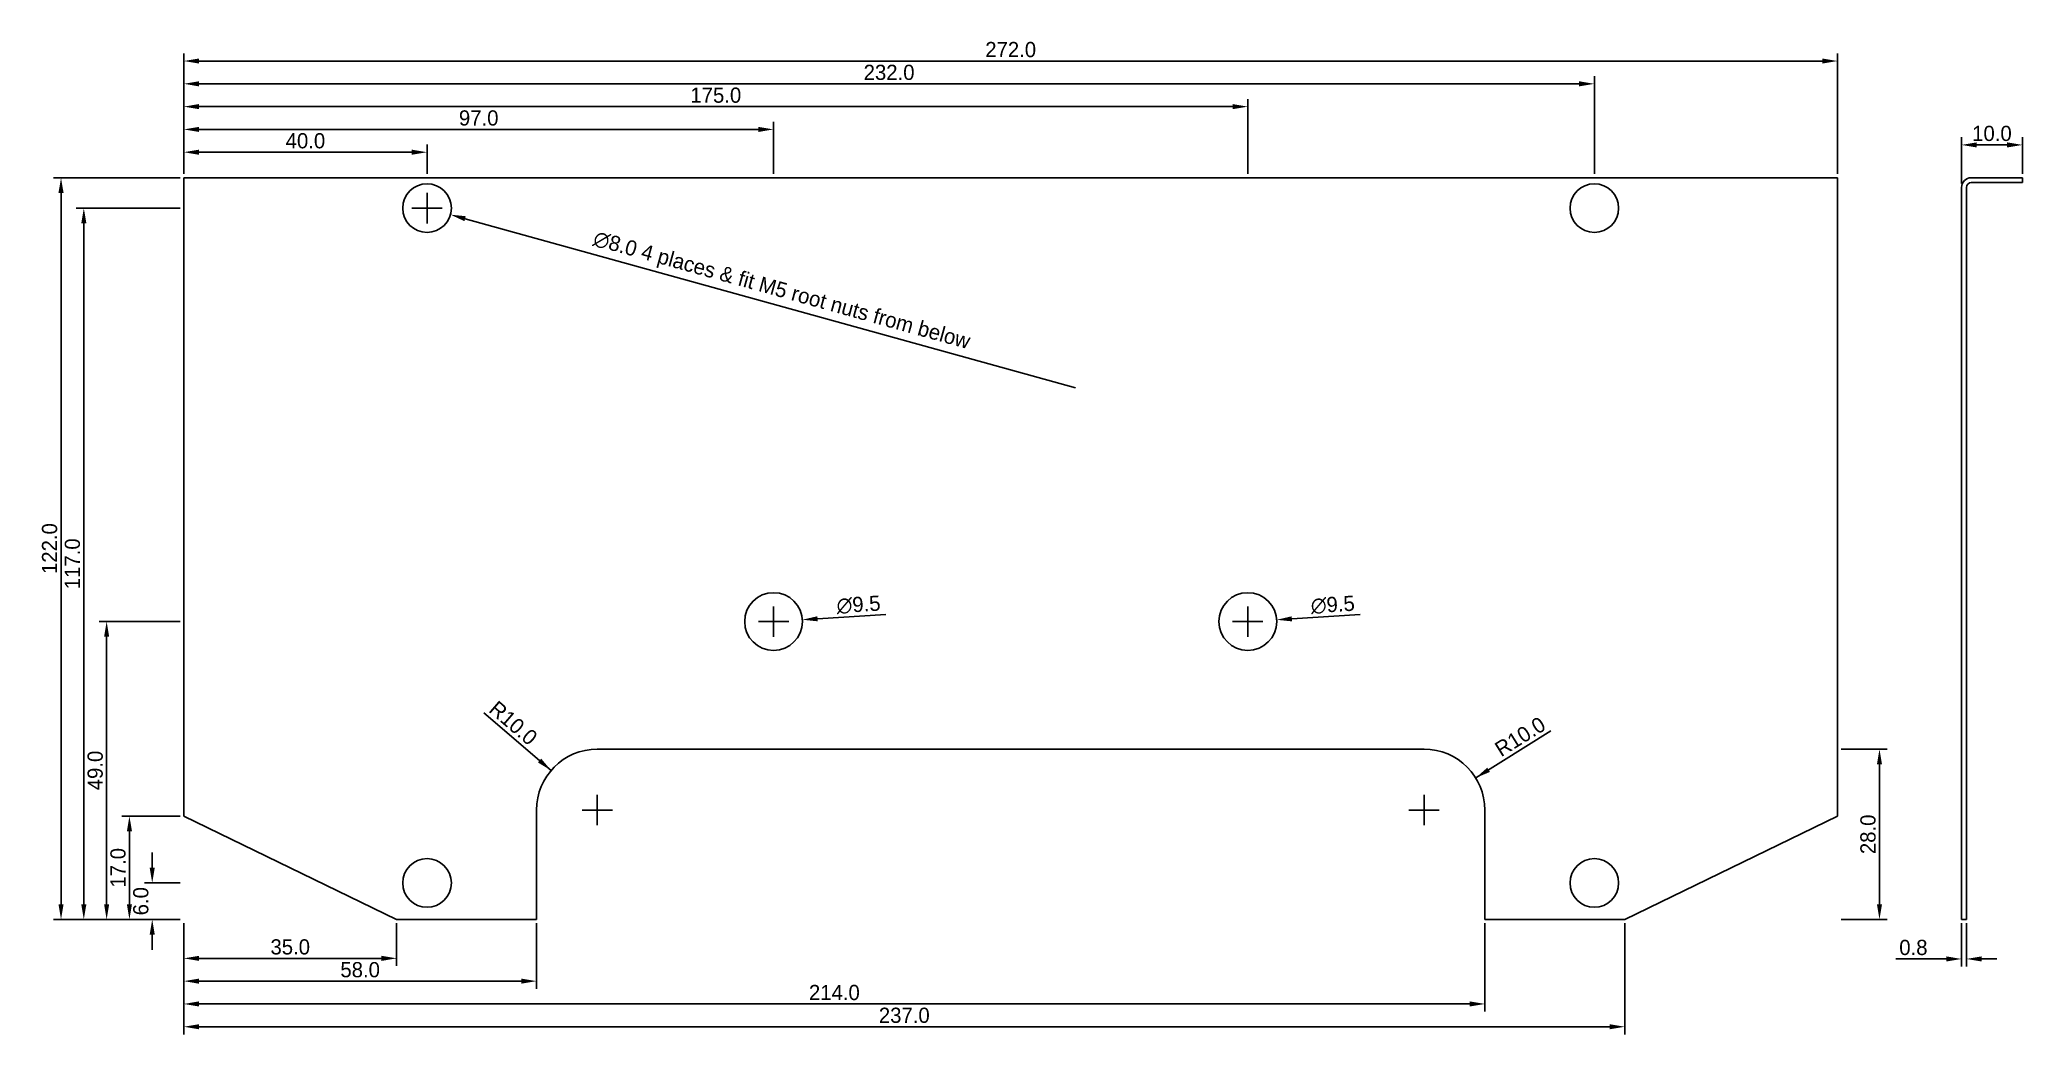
# Model space of a CAD drawing. Extents: x 248 to 574, y -19 to 145.
import ezdxf

# ---------------------------------------------------------------- set-up
doc = ezdxf.new("R2010")
doc.units = 0
doc.layers.get('0').update_dxf_attribs({"linetype": 'CONTINUOUS'})
doc.layers.get('DEFPOINTS').update_dxf_attribs({"linetype": 'CONTINUOUS'})
doc.dimstyles.get("Standard").update_dxf_attribs({"dimtxt": 0.18, "dimasz": 0.18, "dimexe": 0.18, "dimexo": 0.0625, "dimgap": 0.09, "dimtad": 0, "dimtih": 1, "dimtoh": 1, "dimdec": 4, "dimzin": 0, "dimtxsty": 'STANDARD', "dimcen": 0.09, "dimazin": 3, "dimtfac": 1, "dimtdec": 4, "dimtofl": 0, "dimtmove": 0, "dimatfit": 3, "dimtolj": 1, "dimtzin": 0})

# ---------------------------------------------------------------- blocks, each defined once
blk = doc.blocks.new('*D0')
at = {"color": 0, "linetype": 'BYBLOCK'}
for p, q in [((272, 122.62), (272, 127.45)), ((312, 122.62), (312, 127.45)), ((274.5, 126.2), (309.5, 126.2))]:
    blk.add_line(p, q, dxfattribs=at)
for points in [[(274.5, 126.62), (274.5, 125.78), (272, 126.2)], [(309.5, 126.62), (309.5, 125.78), (312, 126.2)]]:
    blk.add_solid(points, dxfattribs=at)
at = {"layer": 'DEFPOINTS', "color": 0, "linetype": 'BYBLOCK'}
for p in [(312, 126.2), (272, 122), (312, 122)]:
    blk.add_point(p, dxfattribs=at)
at = {"color": 0, "linetype": 'BYBLOCK', "insert": (292, 128.07), "char_height": 2.5, "attachment_point": 5}
blk.add_mtext('\\A1;40.0', dxfattribs=at)
blk = doc.blocks.new('*D1')
at = {"color": 0, "linetype": 'BYBLOCK'}
for p, q in [((272, 122.62), (272, 131.2)), ((369, 122.62), (369, 131.2)), ((274.5, 129.95), (366.5, 129.95))]:
    blk.add_line(p, q, dxfattribs=at)
for points in [[(274.5, 130.37), (274.5, 129.53), (272, 129.95)], [(366.5, 130.37), (366.5, 129.53), (369, 129.95)]]:
    blk.add_solid(points, dxfattribs=at)
at = {"layer": 'DEFPOINTS', "color": 0, "linetype": 'BYBLOCK'}
for p in [(369, 129.95), (272, 122), (369, 122)]:
    blk.add_point(p, dxfattribs=at)
at = {"color": 0, "linetype": 'BYBLOCK', "insert": (320.5, 131.82), "char_height": 2.5, "attachment_point": 5}
blk.add_mtext('\\A1;97.0', dxfattribs=at)
blk = doc.blocks.new('*D2')
at = {"color": 0, "linetype": 'BYBLOCK'}
for p, q in [((272, 122.62), (272, 134.95)), ((447, 122.62), (447, 134.95)), ((274.5, 133.7), (444.5, 133.7))]:
    blk.add_line(p, q, dxfattribs=at)
for points in [[(274.5, 134.12), (274.5, 133.28), (272, 133.7)], [(444.5, 134.12), (444.5, 133.28), (447, 133.7)]]:
    blk.add_solid(points, dxfattribs=at)
at = {"layer": 'DEFPOINTS', "color": 0, "linetype": 'BYBLOCK'}
for p in [(447, 133.7), (272, 122), (447, 122)]:
    blk.add_point(p, dxfattribs=at)
at = {"color": 0, "linetype": 'BYBLOCK', "insert": (359.5, 135.57), "char_height": 2.5, "attachment_point": 5}
blk.add_mtext('\\A1;175.0', dxfattribs=at)
blk = doc.blocks.new('*D3')
at = {"color": 0, "linetype": 'BYBLOCK'}
for p, q in [((272, 122.62), (272, 138.7)), ((274.5, 137.45), (501.5, 137.45)), ((504, 122.62), (504, 138.7))]:
    blk.add_line(p, q, dxfattribs=at)
for points in [[(274.5, 137.87), (274.5, 137.03), (272, 137.45)], [(501.5, 137.87), (501.5, 137.03), (504, 137.45)]]:
    blk.add_solid(points, dxfattribs=at)
at = {"layer": 'DEFPOINTS', "color": 0, "linetype": 'BYBLOCK'}
for p in [(504, 137.45), (272, 122), (504, 122)]:
    blk.add_point(p, dxfattribs=at)
at = {"color": 0, "linetype": 'BYBLOCK', "insert": (388, 139.32), "char_height": 2.5, "attachment_point": 5}
blk.add_mtext('\\A1;232.0', dxfattribs=at)
blk = doc.blocks.new('*D4')
at = {"color": 0, "linetype": 'BYBLOCK'}
for p, q in [((272, 122.62), (272, 142.45)), ((274.5, 141.2), (541.5, 141.2)), ((544, 122.62), (544, 142.45))]:
    blk.add_line(p, q, dxfattribs=at)
for points in [[(274.5, 141.62), (274.5, 140.78), (272, 141.2)], [(541.5, 141.62), (541.5, 140.78), (544, 141.2)]]:
    blk.add_solid(points, dxfattribs=at)
at = {"layer": 'DEFPOINTS', "color": 0, "linetype": 'BYBLOCK'}
for p in [(544, 141.2), (272, 122), (544, 122)]:
    blk.add_point(p, dxfattribs=at)
at = {"color": 0, "linetype": 'BYBLOCK', "insert": (408, 143.07), "char_height": 2.5, "attachment_point": 5}
blk.add_mtext('\\A1;272.0', dxfattribs=at)
blk = doc.blocks.new('*D5')
at = {"color": 0, "linetype": 'BYBLOCK'}
for p, q in [((266.8, 8.5), (266.8, 11)), ((271.38, 6), (265.55, 6)), ((271.38, 0), (265.55, 0)), ((266.8, -2.5), (266.8, -5))]:
    blk.add_line(p, q, dxfattribs=at)
for points in [[(266.38, 8.5), (267.22, 8.5), (266.8, 6)], [(266.38, -2.5), (267.22, -2.5), (266.8, 0)]]:
    blk.add_solid(points, dxfattribs=at)
at = {"layer": 'DEFPOINTS', "color": 0, "linetype": 'BYBLOCK'}
for p in [(266.8, 6), (272, 6), (272, 0)]:
    blk.add_point(p, dxfattribs=at)
at = {"color": 0, "linetype": 'BYBLOCK', "insert": (264.93, 3), "char_height": 2.5, "attachment_point": 5, "rotation": 90}
blk.add_mtext('\\A1;6.0', dxfattribs=at)
blk = doc.blocks.new('*D6')
at = {"color": 0, "linetype": 'BYBLOCK'}
for p, q in [((271.38, 17), (261.8, 17)), ((263.05, 2.5), (263.05, 14.5)), ((271.38, 0), (261.8, 0))]:
    blk.add_line(p, q, dxfattribs=at)
for points in [[(262.63, 14.5), (263.47, 14.5), (263.05, 17)], [(262.63, 2.5), (263.47, 2.5), (263.05, 0)]]:
    blk.add_solid(points, dxfattribs=at)
at = {"layer": 'DEFPOINTS', "color": 0, "linetype": 'BYBLOCK'}
for p in [(263.05, 17), (272, 17), (272, 0)]:
    blk.add_point(p, dxfattribs=at)
at = {"color": 0, "linetype": 'BYBLOCK', "insert": (261.18, 8.5), "char_height": 2.5, "attachment_point": 5, "rotation": 90}
blk.add_mtext('\\A1;17.0', dxfattribs=at)
blk = doc.blocks.new('*D7')
at = {"color": 0, "linetype": 'BYBLOCK'}
for p, q in [((271.38, 49), (258.05, 49)), ((259.3, 2.5), (259.3, 46.5)), ((271.38, 0), (258.05, 0))]:
    blk.add_line(p, q, dxfattribs=at)
for points in [[(258.88, 46.5), (259.72, 46.5), (259.3, 49)], [(258.88, 2.5), (259.72, 2.5), (259.3, 0)]]:
    blk.add_solid(points, dxfattribs=at)
at = {"layer": 'DEFPOINTS', "color": 0, "linetype": 'BYBLOCK'}
for p in [(259.3, 49), (272, 49), (272, 0)]:
    blk.add_point(p, dxfattribs=at)
at = {"color": 0, "linetype": 'BYBLOCK', "insert": (257.43, 24.5), "char_height": 2.5, "attachment_point": 5, "rotation": 90}
blk.add_mtext('\\A1;49.0', dxfattribs=at)
blk = doc.blocks.new('*D8')
at = {"color": 0, "linetype": 'BYBLOCK'}
for p, q in [((271.38, 117), (254.3, 117)), ((255.55, 2.5), (255.55, 114.5)), ((271.38, 0), (254.3, 0))]:
    blk.add_line(p, q, dxfattribs=at)
for points in [[(255.13, 114.5), (255.97, 114.5), (255.55, 117)], [(255.13, 2.5), (255.97, 2.5), (255.55, 0)]]:
    blk.add_solid(points, dxfattribs=at)
at = {"layer": 'DEFPOINTS', "color": 0, "linetype": 'BYBLOCK'}
for p in [(255.55, 117), (272, 117), (272, 0)]:
    blk.add_point(p, dxfattribs=at)
at = {"color": 0, "linetype": 'BYBLOCK', "insert": (253.68, 58.5), "char_height": 2.5, "attachment_point": 5, "rotation": 90}
blk.add_mtext('\\A1;117.0', dxfattribs=at)
blk = doc.blocks.new('*D9')
at = {"color": 0, "linetype": 'BYBLOCK'}
for p, q in [((271.38, 122), (250.55, 122)), ((251.8, 2.5), (251.8, 119.5)), ((271.38, 0), (250.55, 0))]:
    blk.add_line(p, q, dxfattribs=at)
for points in [[(251.38, 119.5), (252.22, 119.5), (251.8, 122)], [(251.38, 2.5), (252.22, 2.5), (251.8, 0)]]:
    blk.add_solid(points, dxfattribs=at)
at = {"layer": 'DEFPOINTS', "color": 0, "linetype": 'BYBLOCK'}
for p in [(251.8, 122), (272, 122), (272, 0)]:
    blk.add_point(p, dxfattribs=at)
at = {"color": 0, "linetype": 'BYBLOCK', "insert": (249.93, 61), "char_height": 2.5, "attachment_point": 5, "rotation": 90}
blk.add_mtext('\\A1;122.0', dxfattribs=at)
blk = doc.blocks.new('*D10')
at = {"color": 0, "linetype": 'BYBLOCK'}
for p, q in [((272, -0.62), (272, -7.65)), ((307, -0.62), (307, -7.65)), ((274.5, -6.4), (304.5, -6.4))]:
    blk.add_line(p, q, dxfattribs=at)
for points in [[(274.5, -5.98), (274.5, -6.82), (272, -6.4)], [(304.5, -5.98), (304.5, -6.82), (307, -6.4)]]:
    blk.add_solid(points, dxfattribs=at)
at = {"layer": 'DEFPOINTS', "color": 0, "linetype": 'BYBLOCK'}
for p in [(272, 0), (307, 0), (307, -6.4)]:
    blk.add_point(p, dxfattribs=at)
at = {"color": 0, "linetype": 'BYBLOCK', "insert": (289.5, -4.53), "char_height": 2.5, "attachment_point": 5}
blk.add_mtext('\\A1;35.0', dxfattribs=at)
blk = doc.blocks.new('*D11')
at = {"color": 0, "linetype": 'BYBLOCK'}
for p, q in [((272, -0.62), (272, -11.4)), ((330, -0.62), (330, -11.4)), ((274.5, -10.15), (327.5, -10.15))]:
    blk.add_line(p, q, dxfattribs=at)
for points in [[(274.5, -9.73), (274.5, -10.57), (272, -10.15)], [(327.5, -9.73), (327.5, -10.57), (330, -10.15)]]:
    blk.add_solid(points, dxfattribs=at)
at = {"layer": 'DEFPOINTS', "color": 0, "linetype": 'BYBLOCK'}
for p in [(272, 0), (330, 0), (330, -10.15)]:
    blk.add_point(p, dxfattribs=at)
at = {"color": 0, "linetype": 'BYBLOCK', "insert": (301, -8.28), "char_height": 2.5, "attachment_point": 5}
blk.add_mtext('\\A1;58.0', dxfattribs=at)
blk = doc.blocks.new('*D12')
at = {"color": 0, "linetype": 'BYBLOCK'}
for p, q in [((272, -0.62), (272, -15.15)), ((486, -0.62), (486, -15.15)), ((274.5, -13.9), (483.5, -13.9))]:
    blk.add_line(p, q, dxfattribs=at)
for points in [[(274.5, -13.48), (274.5, -14.32), (272, -13.9)], [(483.5, -13.48), (483.5, -14.32), (486, -13.9)]]:
    blk.add_solid(points, dxfattribs=at)
at = {"layer": 'DEFPOINTS', "color": 0, "linetype": 'BYBLOCK'}
for p in [(272, 0), (486, 0), (486, -13.9)]:
    blk.add_point(p, dxfattribs=at)
at = {"color": 0, "linetype": 'BYBLOCK', "insert": (379, -12.03), "char_height": 2.5, "attachment_point": 5}
blk.add_mtext('\\A1;214.0', dxfattribs=at)
blk = doc.blocks.new('*D13')
at = {"color": 0, "linetype": 'BYBLOCK'}
for p, q in [((272, -0.62), (272, -18.9)), ((509, -0.62), (509, -18.9)), ((274.5, -17.65), (506.5, -17.65))]:
    blk.add_line(p, q, dxfattribs=at)
for points in [[(274.5, -17.23), (274.5, -18.07), (272, -17.65)], [(506.5, -17.23), (506.5, -18.07), (509, -17.65)]]:
    blk.add_solid(points, dxfattribs=at)
at = {"layer": 'DEFPOINTS', "color": 0, "linetype": 'BYBLOCK'}
for p in [(272, 0), (509, 0), (509, -17.65)]:
    blk.add_point(p, dxfattribs=at)
at = {"color": 0, "linetype": 'BYBLOCK', "insert": (390.5, -15.78), "char_height": 2.5, "attachment_point": 5}
blk.add_mtext('\\A1;237.0', dxfattribs=at)
blk = doc.blocks.new('*D15')
at = {"color": 0, "linetype": 'BYBLOCK'}
for p, q in [((544.62, 28), (552.15, 28)), ((550.9, 2.5), (550.9, 25.5)), ((544.62, 0), (552.15, 0))]:
    blk.add_line(p, q, dxfattribs=at)
for points in [[(550.48, 25.5), (551.32, 25.5), (550.9, 28)], [(550.48, 2.5), (551.32, 2.5), (550.9, 0)]]:
    blk.add_solid(points, dxfattribs=at)
at = {"layer": 'DEFPOINTS', "color": 0, "linetype": 'BYBLOCK'}
for p in [(544, 28), (550.9, 28), (544, 0)]:
    blk.add_point(p, dxfattribs=at)
at = {"color": 0, "linetype": 'BYBLOCK', "insert": (549.02, 14), "char_height": 2.5, "attachment_point": 5, "rotation": 90}
blk.add_mtext('\\A1;28.0', dxfattribs=at)
blk = doc.blocks.new('*D16')
at = {"color": 0, "linetype": 'BYBLOCK'}
for p, q in [((312, 114.5), (312, 119.5)), ((309.5, 117), (314.5, 117)), ((418.64, 87.44), (318.26, 115.26))]:
    blk.add_line(p, q, dxfattribs=at)
blk.add_solid([(318.38, 115.67), (318.15, 114.86), (315.85, 115.93)], dxfattribs=at)
at = {"layer": 'DEFPOINTS', "color": 0, "linetype": 'BYBLOCK'}
for p in [(308.15, 118.07), (315.85, 115.93)]:
    blk.add_point(p, dxfattribs=at)
at = {"color": 0, "linetype": 'BYBLOCK', "insert": (370.27, 103.22), "char_height": 2.5, "attachment_point": 5, "rotation": 344.5052}
blk.add_mtext('\\A1;∅8.0 4 places & fit M5 root nuts from below', dxfattribs=at)
blk = doc.blocks.new('*D17')
at = {"color": 0, "linetype": 'BYBLOCK'}
for p, q in [((366.5, 49), (371.5, 49)), ((369, 46.5), (369, 51.5)), ((387.46, 50.15), (376.24, 49.45))]:
    blk.add_line(p, q, dxfattribs=at)
blk.add_solid([(376.21, 49.87), (376.26, 49.04), (373.74, 49.3)], dxfattribs=at)
at = {"layer": 'DEFPOINTS', "color": 0, "linetype": 'BYBLOCK'}
for p in [(373.74, 49.3), (364.26, 48.7)]:
    blk.add_point(p, dxfattribs=at)
at = {"color": 0, "linetype": 'BYBLOCK', "insert": (382.98, 51.75), "char_height": 2.5, "attachment_point": 5, "rotation": 3.5763}
blk.add_mtext('\\A1;∅9.5', dxfattribs=at)
blk = doc.blocks.new('*D18')
at = {"color": 0, "linetype": 'BYBLOCK'}
for p, q in [((444.5, 49), (449.5, 49)), ((447, 46.5), (447, 51.5)), ((465.46, 50.14), (454.24, 49.45))]:
    blk.add_line(p, q, dxfattribs=at)
blk.add_solid([(454.21, 49.86), (454.26, 49.03), (451.74, 49.29)], dxfattribs=at)
at = {"layer": 'DEFPOINTS', "color": 0, "linetype": 'BYBLOCK'}
for p in [(451.74, 49.29), (442.26, 48.71)]:
    blk.add_point(p, dxfattribs=at)
at = {"color": 0, "linetype": 'BYBLOCK', "insert": (460.98, 51.74), "char_height": 2.5, "attachment_point": 5, "rotation": 3.5323}
blk.add_mtext('\\A1;∅9.5', dxfattribs=at)
blk = doc.blocks.new('*D20')
at = {"color": 0, "linetype": 'BYBLOCK'}
for p, q in [((496.86, 31), (484.49, 23.29)), ((476, 15.5), (476, 20.5)), ((473.5, 18), (478.5, 18))]:
    blk.add_line(p, q, dxfattribs=at)
blk.add_solid([(486.39, 24.97), (486.83, 24.26), (484.49, 23.29)], dxfattribs=at)
at = {"layer": 'DEFPOINTS', "color": 0, "linetype": 'BYBLOCK'}
for p in [(484.49, 23.29), (476, 18)]:
    blk.add_point(p, dxfattribs=at)
at = {"color": 0, "linetype": 'BYBLOCK', "insert": (491.8, 30.06), "char_height": 2.5, "attachment_point": 5, "rotation": 31.9348}
blk.add_mtext('\\A1;R10.0', dxfattribs=at)
blk = doc.blocks.new('*D21')
at = {"color": 0, "linetype": 'BYBLOCK'}
for p, q in [((321.33, 34), (332.41, 24.51)), ((340, 15.5), (340, 20.5)), ((337.5, 18), (342.5, 18))]:
    blk.add_line(p, q, dxfattribs=at)
blk.add_solid([(330.78, 26.45), (330.24, 25.82), (332.41, 24.51)], dxfattribs=at)
at = {"layer": 'DEFPOINTS', "color": 0, "linetype": 'BYBLOCK'}
for p in [(332.41, 24.51), (340, 18)]:
    blk.add_point(p, dxfattribs=at)
at = {"color": 0, "linetype": 'BYBLOCK', "insert": (326.19, 32.3), "char_height": 2.5, "attachment_point": 5, "rotation": 319.3987}
blk.add_mtext('\\A1;R10.0', dxfattribs=at)
blk = doc.blocks.new('*D22')
at = {"color": 0, "linetype": 'BYBLOCK'}
for p, q in [((564.4, 121.03), (564.4, 128.65)), ((571.9, 127.4), (566.9, 127.4)), ((574.4, 122.62), (574.4, 128.65))]:
    blk.add_line(p, q, dxfattribs=at)
for points in [[(566.9, 127.82), (566.9, 126.98), (564.4, 127.4)], [(571.9, 127.82), (571.9, 126.98), (574.4, 127.4)]]:
    blk.add_solid(points, dxfattribs=at)
at = {"layer": 'DEFPOINTS', "color": 0, "linetype": 'BYBLOCK'}
for p in [(564.4, 127.4), (574.4, 122), (564.4, 120.4)]:
    blk.add_point(p, dxfattribs=at)
at = {"color": 0, "linetype": 'BYBLOCK', "insert": (569.4, 129.28), "char_height": 2.5, "attachment_point": 5}
blk.add_mtext('\\A1;10.0', dxfattribs=at)
blk = doc.blocks.new('*D23')
at = {"color": 0, "linetype": 'BYBLOCK'}
for p, q in [((564.4, -0.62), (564.4, -7.75)), ((565.2, -0.62), (565.2, -7.75)), ((561.9, -6.5), (553.57, -6.5)), ((567.7, -6.5), (570.2, -6.5))]:
    blk.add_line(p, q, dxfattribs=at)
for points in [[(561.9, -6.08), (561.9, -6.92), (564.4, -6.5)], [(567.7, -6.08), (567.7, -6.92), (565.2, -6.5)]]:
    blk.add_solid(points, dxfattribs=at)
at = {"layer": 'DEFPOINTS', "color": 0, "linetype": 'BYBLOCK'}
for p in [(564.4, 0), (565.2, 0), (564.4, -6.5)]:
    blk.add_point(p, dxfattribs=at)
at = {"color": 0, "linetype": 'BYBLOCK', "insert": (556.48, -4.62), "char_height": 2.5, "attachment_point": 5}
blk.add_mtext('\\A1;0.8', dxfattribs=at)

msp = doc.modelspace()

# ---------------------------------------------------------------- linework, layer by layer
for p, q in [((544, 122), (272, 122)), ((272, 17), (272, 122)), ((544, 17), (544, 122)), ((566, 122), (574.4, 122)), ((566, 121.2), (574.4, 121.2)), ((574.4, 122), (574.4, 121.2)), ((564.4, 0), (564.4, 120.4)), ((565.2, 0), (565.2, 120.4)), ((340, 28), (476, 28)), ((307, 0), (272, 17)), ((330, 0), (330, 18)), ((486, 0), (486, 18)), ((509, 0), (544, 17)), ((307, 0), (330, 0)), ((486, 0), (509, 0)), ((564.4, 0), (565.2, 0))]:
    msp.add_line(p, q)
for centre, radius in [((312, 117), 4), ((504, 117), 4), ((369, 49), 4.75), ((447, 49), 4.75), ((312, 6), 4), ((504, 6), 4)]:
    msp.add_circle(centre, radius)
for centre, radius, start, end in [((566, 120.4), 1.6, 90, 180), ((566, 120.4), 0.8, 90, 180), ((340, 18), 10, 90, 180), ((476, 18), 10, 0, 90)]:
    msp.add_arc(centre, radius, start, end)

# ---------------------------------------------------------------- dimensions: what is measured, and where the dimension line sits
for base, p1, p2, picture, middle in [((544, 141.2), (272, 122), (544, 122), '*D4', (408, 143.07)), ((504, 137.45), (272, 122), (504, 122), '*D3', (388, 139.32)), ((447, 133.7), (272, 122), (447, 122), '*D2', (359.5, 135.57)), ((369, 129.95), (272, 122), (369, 122), '*D1', (320.5, 131.82)), ((564.4, 127.4), (574.4, 122), (564.4, 120.4), '*D22', (569.4, 129.28)), ((312, 126.2), (272, 122), (312, 122), '*D0', (292, 128.07)), ((307, -6.4), (272, 0), (307, 0), '*D10', (289.5, -4.53)), ((330, -10.15), (272, 0), (330, 0), '*D11', (301, -8.28)), ((486, -13.9), (272, 0), (486, 0), '*D12', (379, -12.03)), ((509, -17.65), (272, 0), (509, 0), '*D13', (390.5, -15.78)), ((564.4, -6.5), (565.2, 0), (564.4, 0), '*D23', (556.48, -4.62))]:
    dim = msp.add_linear_dim(base=base, p1=p1, p2=p2, dimstyle='STANDARD', override={"dimtxt": 2.5, "dimasz": 2.5, "dimexe": 1.25, "dimexo": 0.625, "dimgap": 0.625, "dimtad": 1, "dimtih": 0, "dimtoh": 0, "dimdec": 1, "dimcen": 2.5})
    dim.commit()
    dim.dimension.update_dxf_attribs({"geometry": picture, "text_midpoint": middle})
dim = msp.add_diameter_dim_2p(p1=(308.15, 118.07), p2=(315.85, 115.93), text='<> 4 places & fit M5 root nuts from below', dimstyle='STANDARD', override={"dimtxt": 2.5, "dimasz": 2.5, "dimexe": 1.25, "dimexo": 0.625, "dimgap": 0.625, "dimtad": 1, "dimtih": 0, "dimtoh": 0, "dimdec": 1, "dimcen": 2.5})
dim.commit()
dim.dimension.update_dxf_attribs({"geometry": '*D16', "text_midpoint": (369.66, 101.02), "dimtype": 163})
for base, p1, p2, picture, middle in [((251.8, 122), (272, 0), (272, 122), '*D9', (249.93, 61)), ((255.55, 117), (272, 0), (272, 117), '*D8', (253.68, 58.5)), ((259.3, 49), (272, 0), (272, 49), '*D7', (257.43, 24.5)), ((550.9, 28), (544, 0), (544, 28), '*D15', (549.02, 14)), ((263.05, 17), (272, 0), (272, 17), '*D6', (261.18, 8.5)), ((266.8, 6), (272, 0), (272, 6), '*D5', (264.93, 3))]:
    dim = msp.add_linear_dim(base=base, p1=p1, p2=p2, angle=90, dimstyle='STANDARD', override={"dimtxt": 2.5, "dimasz": 2.5, "dimexe": 1.25, "dimexo": 0.625, "dimgap": 0.625, "dimtad": 1, "dimtih": 0, "dimtoh": 0, "dimdec": 1, "dimcen": 2.5})
    dim.commit()
    dim.dimension.update_dxf_attribs({"geometry": picture, "text_midpoint": middle})
for p1, p2, picture, middle in [((364.26, 48.7), (373.74, 49.3), '*D17', (383.1, 49.88)), ((442.26, 48.71), (451.74, 49.29), '*D18', (461.1, 49.87))]:
    dim = msp.add_diameter_dim_2p(p1=p1, p2=p2, dimstyle='STANDARD', override={"dimtxt": 2.5, "dimasz": 2.5, "dimexe": 1.25, "dimexo": 0.625, "dimgap": 0.625, "dimtad": 1, "dimtih": 0, "dimtoh": 0, "dimdec": 1, "dimcen": 2.5})
    dim.commit()
    dim.dimension.update_dxf_attribs({"geometry": picture, "text_midpoint": middle, "dimtype": 163})
for center, mpoint, picture, middle in [((340, 18), (332.41, 24.51), '*D21', (324.97, 30.88)), ((476, 18), (484.49, 23.29), '*D20', (492.8, 28.47))]:
    dim = msp.add_radius_dim(center=center, mpoint=mpoint, dimstyle='STANDARD', override={"dimtxt": 2.5, "dimasz": 2.5, "dimexe": 1.25, "dimexo": 0.625, "dimgap": 0.625, "dimtad": 1, "dimtih": 0, "dimtoh": 0, "dimdec": 1, "dimcen": 2.5})
    dim.commit()
    dim.dimension.update_dxf_attribs({"geometry": picture, "text_midpoint": middle, "dimtype": 164})

doc.saveas('drawing.dxf')
